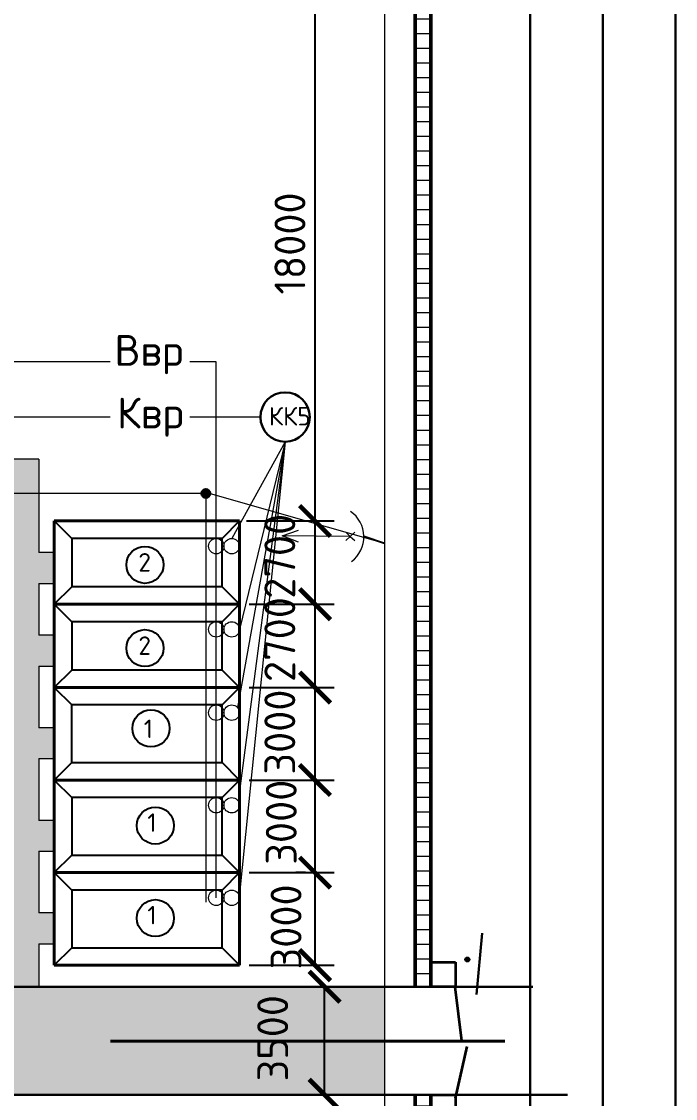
# Model space of a CAD drawing. Header units: millimetres. Extents: x -782 to 10910, y 3841 to 9763.
# Drawn here: x -339.9 to -297.5, y 4456.6 to 4526.4 of the extents above; entities that cross this region are included whole.
import ezdxf

# ---------------------------------------------------------------- set-up
doc = ezdxf.new("R2010")
doc.units = ezdxf.units.MM
for name, color, linetype, lineweight in [('!ОНенес!', 6, 'Continuous', 40), ('желтый', 2, 'Continuous', 30), ('красный', 1, 'Continuous', 30), ('Оbводка', 1, 'Continuous', 90)]:
    doc.layers.add(name, color=color, linetype=linetype, lineweight=lineweight)
doc.layers.add('1', color=7, linetype='Continuous')
doc.styles.add('2.5', font='isocpeur.ttf', dxfattribs={"height": 2})
doc.styles.add('Isocpeur', font='isocpeur.ttf')
doc.dimstyles.new('М500 стройгенп', dxfattribs={"dimtxt": 2, "dimasz": 2, "dimexe": 1.25, "dimexo": 0.625, "dimtad": 1, "dimlfac": 500, "dimtxsty": '2.5', "dimblk": 'ARCHTICK', "dimcen": 2.5, "dimadec": 0, "dimazin": 0, "dimtfac": 1, "dimtmove": 0, "dimatfit": 3, "dimfxl": 1, "dimarcsym": 0})

# ---------------------------------------------------------------- blocks, each defined once
blk = doc.blocks.new('_ArchTick')
at = {"color": 0, "linetype": 'ByBlock', "const_width": 0.15}
blk.add_lwpolyline([(-0.5, -0.5), (0.5, 0.5)], dxfattribs=at)
blk = doc.blocks.new('*D93')
at = {"color": 0, "lineweight": -2, "transparency": 16777216}
for p, q in [((-320.857, 4463.807), (-321.482, 4463.807)), ((-320.232, 4456.807), (-320.232, 4463.807)), ((-320.857, 4456.807), (-321.482, 4456.807))]:
    blk.add_line(p, q, dxfattribs=at)
at = {"layer": 'Defpoints', "color": 0, "lineweight": 25, "transparency": 16777216}
for p in [(-320.232, 4463.807), (-320.232, 4463.807), (-320.232, 4456.807)]:
    blk.add_point(p, dxfattribs=at)
at = {"color": 0, "lineweight": -2, "transparency": 16777216, "xscale": 2, "yscale": 2, "zscale": 2}
for p, rotation in [((-320.232, 4463.807), 90), ((-320.232, 4456.807), 270)]:
    blk.add_blockref('_ArchTick', p, dxfattribs=dict(at, rotation=rotation))
at = {"color": 0, "lineweight": 20, "transparency": 16777216, "insert": (-323.591, 4460.467), "char_height": 2, "attachment_point": 5, "rotation": 90, "style": '2.5'}
blk.add_mtext('3500', dxfattribs=at)
blk = doc.blocks.new('*D94')
at = {"color": 0, "lineweight": -2, "transparency": 16777216}
for p, q in [((-325.12, 4471.206), (-319.6, 4471.206)), ((-320.85, 4465.206), (-320.85, 4471.206)), ((-325.12, 4465.206), (-319.6, 4465.206))]:
    blk.add_line(p, q, dxfattribs=at)
at = {"layer": 'Defpoints', "color": 0, "lineweight": 20, "transparency": 16777216}
for p in [(-325.745, 4471.206), (-320.85, 4471.206), (-325.745, 4465.206)]:
    blk.add_point(p, dxfattribs=at)
at = {"color": 0, "lineweight": -2, "transparency": 16777216, "xscale": 2, "yscale": 2, "zscale": 2}
for p, rotation in [((-320.85, 4471.206), 90), ((-320.85, 4465.206), 270)]:
    blk.add_blockref('_ArchTick', p, dxfattribs=dict(at, rotation=rotation))
at = {"color": 0, "lineweight": 20, "transparency": 16777216, "insert": (-322.725, 4467.685), "char_height": 2, "attachment_point": 5, "rotation": 90, "style": '2.5'}
blk.add_mtext('3000', dxfattribs=at)
blk = doc.blocks.new('*D95')
at = {"color": 0, "lineweight": -2, "transparency": 16777216}
for p, q in [((-325.12, 4477.206), (-319.6, 4477.206)), ((-320.85, 4471.206), (-320.85, 4477.206)), ((-321.475, 4471.206), (-322.1, 4471.206))]:
    blk.add_line(p, q, dxfattribs=at)
at = {"layer": 'Defpoints', "color": 0, "lineweight": 20, "transparency": 16777216}
for p in [(-325.745, 4477.206), (-320.85, 4477.206), (-320.85, 4471.206)]:
    blk.add_point(p, dxfattribs=at)
at = {"color": 0, "lineweight": -2, "transparency": 16777216, "xscale": 2, "yscale": 2, "zscale": 2}
for p, rotation in [((-320.85, 4477.206), 90), ((-320.85, 4471.206), 270)]:
    blk.add_blockref('_ArchTick', p, dxfattribs=dict(at, rotation=rotation))
at = {"color": 0, "lineweight": 20, "transparency": 16777216, "insert": (-323.038, 4474.473), "char_height": 2, "attachment_point": 5, "rotation": 90, "style": '2.5'}
blk.add_mtext('3000', dxfattribs=at)
blk = doc.blocks.new('*D96')
at = {"color": 0, "lineweight": -2, "transparency": 16777216}
for p, q in [((-325.12, 4483.206), (-319.6, 4483.206)), ((-320.85, 4477.206), (-320.85, 4483.206)), ((-325.12, 4477.206), (-319.6, 4477.206))]:
    blk.add_line(p, q, dxfattribs=at)
at = {"layer": 'Defpoints', "color": 0, "lineweight": 20, "transparency": 16777216}
for p in [(-325.745, 4483.206), (-320.85, 4483.206), (-325.745, 4477.206)]:
    blk.add_point(p, dxfattribs=at)
at = {"color": 0, "lineweight": -2, "transparency": 16777216, "xscale": 2, "yscale": 2, "zscale": 2}
for p, rotation in [((-320.85, 4483.206), 90), ((-320.85, 4477.206), 270)]:
    blk.add_blockref('_ArchTick', p, dxfattribs=dict(at, rotation=rotation))
at = {"color": 0, "lineweight": 20, "transparency": 16777216, "insert": (-323.13, 4480.316), "char_height": 2, "attachment_point": 5, "rotation": 90, "style": '2.5'}
blk.add_mtext('3000', dxfattribs=at)
blk = doc.blocks.new('*D56')
at = {"color": 0, "lineweight": -2, "transparency": 16777216}
for p, q in [((-325.12, 4488.606), (-319.6, 4488.606)), ((-320.85, 4483.206), (-320.85, 4488.606)), ((-325.12, 4483.206), (-319.6, 4483.206))]:
    blk.add_line(p, q, dxfattribs=at)
at = {"layer": 'Defpoints', "color": 0, "lineweight": 20, "transparency": 16777216}
for p in [(-325.745, 4488.606), (-320.85, 4488.606), (-325.745, 4483.206)]:
    blk.add_point(p, dxfattribs=at)
at = {"color": 0, "lineweight": -2, "transparency": 16777216, "xscale": 2, "yscale": 2, "zscale": 2}
for p, rotation in [((-320.85, 4488.606), 90), ((-320.85, 4483.206), 270)]:
    blk.add_blockref('_ArchTick', p, dxfattribs=dict(at, rotation=rotation))
at = {"color": 0, "lineweight": 20, "transparency": 16777216, "insert": (-323.13, 4486.316), "char_height": 2, "attachment_point": 5, "rotation": 90, "style": '2.5'}
blk.add_mtext('2700', dxfattribs=at)
blk = doc.blocks.new('*D57')
at = {"color": 0, "lineweight": -2, "transparency": 16777216}
for p, q in [((-325.281, 4494.006), (-319.6, 4494.006)), ((-320.85, 4488.606), (-320.85, 4494.006)), ((-325.12, 4488.606), (-319.6, 4488.606))]:
    blk.add_line(p, q, dxfattribs=at)
at = {"layer": 'Defpoints', "color": 0, "lineweight": 20, "transparency": 16777216}
for p in [(-325.906, 4494.006), (-320.85, 4494.006), (-325.745, 4488.606)]:
    blk.add_point(p, dxfattribs=at)
at = {"color": 0, "lineweight": -2, "transparency": 16777216, "xscale": 2, "yscale": 2, "zscale": 2}
for p, rotation in [((-320.85, 4494.006), 90), ((-320.85, 4488.606), 270)]:
    blk.add_blockref('_ArchTick', p, dxfattribs=dict(at, rotation=rotation))
at = {"color": 0, "lineweight": 20, "transparency": 16777216, "insert": (-323.13, 4491.716), "char_height": 2, "attachment_point": 5, "rotation": 90, "style": '2.5'}
blk.add_mtext('2700', dxfattribs=at)
blk = doc.blocks.new('*D97')
at = {"color": 0, "lineweight": -2, "transparency": 16777216}
for p, q in [((-323.728, 4529.988), (-319.6, 4529.988)), ((-320.85, 4494.006), (-320.85, 4529.988)), ((-325.12, 4494.006), (-319.6, 4494.006))]:
    blk.add_line(p, q, dxfattribs=at)
at = {"layer": 'Defpoints', "color": 0, "lineweight": 20, "transparency": 16777216}
for p in [(-324.353, 4529.988), (-320.85, 4529.988), (-325.745, 4494.006)]:
    blk.add_point(p, dxfattribs=at)
at = {"color": 0, "lineweight": -2, "transparency": 16777216, "xscale": 2, "yscale": 2, "zscale": 2}
for p, rotation in [((-320.85, 4529.988), 90), ((-320.85, 4494.006), 270)]:
    blk.add_blockref('_ArchTick', p, dxfattribs=dict(at, rotation=rotation))
at = {"color": 0, "lineweight": 20, "transparency": 16777216, "insert": (-322.475, 4511.997), "char_height": 2, "attachment_point": 5, "rotation": 90, "style": '2.5'}
blk.add_mtext('18000', dxfattribs=at)

msp = doc.modelspace()

# ---------------------------------------------------------------- hatches: boundary and pattern name
at = {"layer": '!ОНенес!', "lineweight": 40}
h = msp.add_hatch(color=7, dxfattribs=at)
h.paths.add_polyline_path([(-328.37684, 4458.838716), (-328.37684, 4460.278597), (-334.106311, 4460.278597)])
h.paths.add_polyline_path([(-328.37684, 4460.278597), (-328.37684, 4461.718478), (-334.106311, 4460.278597)])
at = {"lineweight": 20}
h = msp.add_hatch(dxfattribs=at)
h.set_pattern_fill('AR-CONC', color=256, scale=0.02)
h.set_pattern_definition([(50, (-2824.641, 1373.7972), (3.6436934, -0.3187817), [0.381, -4.191]), (355, (-2824.641, 1373.7972), (-0.7048684, 3.821137), [0.3048, -3.3528117]), (100.45144, (-2824.3374, 1373.7706), (2.938825, 3.502355), [0.3238002, -3.561805]), (46.1842, (-2824.641, 1374.813), (5.421581, -0.8408466), [0.5715, -6.2865]), (96.63556, (-2824.189, 1374.743), (4.748083, 4.9485225), [0.4857005, -5.342712]), (351.18415, (-2824.641, 1374.813), (4.748083, 4.9485225), [0.457199, -5.029195]), (21, (-2824.133, 1374.5592), (3.0322878, -2.045304), [0.381, -4.191]), (326, (-2824.133, 1374.5592), (1.2360406, 3.6837593), [0.3048, -3.3528]), (71.451445, (-2823.8803, 1374.3888), (4.2683284, 1.6384554), [0.3238002, -3.5617988]), (37.5, (-2824.641, 1373.7972), (0.06177207, 1.69110078), [0, -3.31216, 0, -3.4036, 0, -3.3655]), (7.5, (-2824.641, 1373.7972), (1.33639325, 2.0036115), [0, -1.94056, 0, -3.23596, 0, -1.2827]), (327.5, (-2825.7738, 1373.7972), (2.7118119, -0.1145749), [0, -1.27, 0, -3.9624, 0, -5.2578]), (317.5, (-2826.2818, 1373.7972), (2.9625836, 0.5085298), [0, -1.651, 0, -2.63144, 0, -3.7338])])
h.paths.add_polyline_path([(-337.744899, 4468.596323), (-338.744899, 4468.596323), (-338.744899, 4472.596313), (-337.744899, 4472.596313), (-337.744899, 4474.596313), (-338.744899, 4474.596313), (-338.744899, 4478.596303), (-337.744899, 4478.596303), (-337.744899, 4480.596303), (-338.744899, 4480.596303), (-338.744899, 4484.596293), (-337.744899, 4484.596293), (-337.744899, 4486.596293), (-338.744899, 4486.596293), (-338.744899, 4489.956282), (-337.744899, 4489.956282), (-337.744899, 4491.956282), (-338.744899, 4491.956282), (-338.744899, 4495.793482), (-340.744899, 4495.793482), (-340.744899, 4468.596323), (-359.455167, 4468.596323), (-359.455167, 4475.206589), (-340.744899, 4475.206589), (-340.744899, 4477.206589), (-343.255194, 4477.206589), (-343.255194, 4478.206473), (-345.255194, 4478.20653), (-345.255194, 4477.206589), (-348.655185, 4477.206589), (-348.655185, 4478.206589), (-350.655185, 4478.206589), (-350.655185, 4477.206589), (-354.055176, 4477.206589), (-354.055176, 4478.206589), (-356.055176, 4478.206589), (-356.055176, 4477.206589), (-359.455167, 4477.206589), (-359.455167, 4478.206589), (-361.455167, 4478.206589), (-361.455167, 4477.206589), (-361.455167, 4475.206589), (-361.455167, 4463.807408), (-359.455167, 4463.807408), (-359.455167, 4466.596323), (-340.744899, 4466.596323), (-340.744899, 4463.807408), (-338.744899, 4463.807408), (-338.744899, 4466.596323), (-337.744899, 4466.596323)])
h.paths.add_polyline_path([(-338.744899, 4498.006404), (-341.49096, 4498.006404), (-341.49096, 4500.743701), (-343.49096, 4500.743701), (-343.49096, 4496.006404), (-340.744899, 4496.006404), (-340.744899, 4495.793482), (-338.744899, 4495.793482)])
h.paths.add_polyline_path([(-341.49096, 4504.334467), (-343.49096, 4504.334467), (-343.49096, 4500.743701), (-341.49096, 4500.743701)])
h.paths.add_polyline_path([(-341.49096, 4553.676008), (-338.353466, 4553.676008), (-338.353466, 4555.676008), (-341.49096, 4555.676008), (-341.49096, 4567.030776), (-343.49096, 4565.437244), (-343.49096, 4546.891012), (-344.49096, 4546.891012), (-344.49096, 4544.891012), (-343.49096, 4544.891012), (-343.49096, 4541.11671), (-344.49096, 4541.11671), (-344.49096, 4539.633113), (-344.49096, 4539.11671), (-343.49096, 4539.11671), (-343.49096, 4535.361404), (-344.49096, 4535.361404), (-344.49096, 4534.033122), (-344.49096, 4533.361404), (-343.49096, 4533.361404), (-343.49096, 4504.334467), (-341.49096, 4504.334467)])
h.paths.add_polyline_path([(-341.49096, 4601.517203), (-343.49096, 4601.517203), (-343.49096, 4599.526434), (-341.49096, 4599.526434)])
h.paths.add_polyline_path([(-341.49096, 4603.507973), (-343.49096, 4603.507973), (-343.49096, 4601.517203), (-341.49096, 4601.517203)])
h.paths.add_polyline_path([(-341.49096, 4631.097874), (-343.49096, 4630.686293), (-343.49096, 4603.507973), (-341.49096, 4603.507973)])
h.paths.add_polyline_path([(-490.955052, 4471.532161), (-487.955057, 4471.532161), (-487.955057, 4474.412156), (-490.955052, 4474.412156)], flags=9)
h.paths.add_polyline_path([(-493.997563, 4661.748558), (-490.757568, 4661.748558), (-490.757568, 4664.628553), (-493.997563, 4664.628553)], flags=9)
h.paths.add_polyline_path([(-620.19341, 4666.092173), (-616.953415, 4666.092173), (-616.953415, 4668.972168), (-620.19341, 4668.972168)], flags=9)
h.paths.add_polyline_path([(-620.253409, 4471.532161), (-616.893415, 4471.532161), (-616.893415, 4474.412156), (-620.253409, 4474.412156)], flags=9)
h.paths.add_polyline_path([(-380.073851, 4471.532161), (-376.833856, 4471.532161), (-376.833856, 4474.412156), (-380.073851, 4474.412156)], flags=9)
h.paths.add_polyline_path([(-360.53817, 4666.092173), (-357.538175, 4666.092173), (-357.538175, 4668.972168), (-360.53817, 4668.972168)], flags=9)
h.paths.add_polyline_path([(-333.732101, 4498.708907), (-329.532101, 4498.708907), (-329.532101, 4503.508907), (-333.732101, 4503.508907)], flags=9)
h.paths.add_polyline_path([(-333.802376, 4502.764583), (-329.602376, 4502.764583), (-329.602376, 4507.564583), (-333.802376, 4507.564583)], flags=9)
h.paths.add_polyline_path([(-643.349288, 4561.645607), (-638.329288, 4561.645607), (-638.329288, 4567.25894), (-643.349288, 4567.25894)], flags=9)
h.paths.add_polyline_path([(-486.200517, 4700.863403), (-481.180517, 4700.863403), (-481.180517, 4706.476736), (-486.200517, 4706.476736)], flags=9)
h.paths.add_polyline_path([(-335.274504, 4596.387526), (-332.074504, 4596.387526), (-332.074504, 4601.187526), (-335.274504, 4601.187526)], flags=9)
h.paths.add_polyline_path([(-334.963664, 4599.344781), (-332.363664, 4599.344781), (-332.363664, 4604.144781), (-334.963664, 4604.144781)], flags=9)
h.paths.add_polyline_path([(-335.110374, 4602.258114), (-332.510374, 4602.258114), (-332.510374, 4607.058114), (-335.110374, 4607.058114)], flags=9)
h.paths.add_polyline_path([(-355.652888, 4539.547874), (-352.292894, 4539.547874), (-352.292894, 4542.427869), (-355.652888, 4542.427869)], flags=9)
h.paths.add_polyline_path([(-355.652888, 4499.416649), (-352.172894, 4499.416649), (-352.172894, 4502.296644), (-355.652888, 4502.296644)], flags=9)
h.paths.add_polyline_path([(-324.262243, 4499.416649), (-320.902249, 4499.416649), (-320.902249, 4502.296644), (-324.262243, 4502.296644)], flags=9)
h.paths.add_polyline_path([(-365.910975, 4686.257033), (-363.870979, 4686.257033), (-363.870979, 4689.137029), (-365.910975, 4689.137029)], flags=9)
h.paths.add_polyline_path([(-332.162343, 4580.084993), (-330.122347, 4580.084993), (-330.122347, 4582.964989), (-332.162343, 4582.964989)], flags=9)
h.paths.add_polyline_path([(-332.593684, 4542.584176), (-330.553688, 4542.584176), (-330.553688, 4545.464171), (-332.593684, 4545.464171)], flags=9)
h.paths.add_polyline_path([(-351.172047, 4482.983545), (-349.61205, 4482.983545), (-349.61205, 4485.86354), (-351.172047, 4485.86354)], flags=25)
h.paths.add_polyline_path([(-361.591125, 4483.287258), (-360.151128, 4483.287258), (-360.151128, 4486.167253), (-361.591125, 4486.167253)], flags=9)
h.paths.add_polyline_path([(-356.572038, 4482.983545), (-355.012041, 4482.983545), (-355.012041, 4485.86354), (-356.572038, 4485.86354)], flags=25)
h.paths.add_polyline_path([(-339.271315, 4655.758474), (-337.471318, 4655.758474), (-337.471318, 4658.638469), (-339.271315, 4658.638469)], flags=9)
h.paths.add_polyline_path([(-332.608081, 4489.943755), (-331.168084, 4489.943755), (-331.168084, 4492.823751), (-332.608081, 4492.823751)], flags=9)
h.paths.add_polyline_path([(-344.581313, 4683.141552), (-342.421316, 4683.141552), (-342.421316, 4686.021547), (-344.581313, 4686.021547)], flags=9)
h.paths.add_polyline_path([(-350.703241, 4567.302177), (-348.663245, 4567.302177), (-348.663245, 4570.182173), (-350.703241, 4570.182173)], flags=9)
h.paths.add_polyline_path([(-354.839681, 4687.502941), (-352.799684, 4687.502941), (-352.799684, 4690.382936), (-354.839681, 4690.382936)], flags=9)
h.paths.add_polyline_path([(-347.957987, 4533.876224), (-346.517989, 4533.876224), (-346.517989, 4536.756219), (-347.957987, 4536.756219)], flags=9)
h.paths.add_polyline_path([(-332.015966, 4467.071119), (-330.815968, 4467.071119), (-330.815968, 4469.951114), (-332.015966, 4469.951114)], flags=9)
h.paths.add_polyline_path([(-338.286479, 4641.96886), (-336.846482, 4641.96886), (-336.846482, 4644.848855), (-338.286479, 4644.848855)], flags=9)
h.paths.add_polyline_path([(-352.901499, 4656.072448), (-350.861502, 4656.072448), (-350.861502, 4658.952444), (-352.901499, 4658.952444)], flags=9)
h.paths.add_polyline_path([(-352.740161, 4639.788183), (-350.700164, 4639.788183), (-350.700164, 4642.668178), (-352.740161, 4642.668178)], flags=9)
h.paths.add_polyline_path([(-352.662799, 4650.840838), (-351.222802, 4650.840838), (-351.222802, 4653.720833), (-352.662799, 4653.720833)], flags=9)
h.paths.add_polyline_path([(-340.866138, 4448.225574), (-339.42614, 4448.225574), (-339.42614, 4451.105569), (-340.866138, 4451.105569)], flags=9)
h.paths.add_polyline_path([(-332.246898, 4479.155218), (-331.0469, 4479.155218), (-331.0469, 4482.035213), (-332.246898, 4482.035213)], flags=9)
h.paths.add_polyline_path([(-332.015966, 4473.071109), (-330.815968, 4473.071109), (-330.815968, 4475.951104), (-332.015966, 4475.951104)], flags=9)
h.paths.add_polyline_path([(-332.608081, 4484.543764), (-331.168084, 4484.543764), (-331.168084, 4487.42376), (-332.608081, 4487.42376)], flags=9)
h.paths.add_polyline_path([(-345.82457, 4483.643858), (-343.784573, 4483.643858), (-343.784573, 4486.523853), (-345.82457, 4486.523853)], flags=25)
h.paths.add_polyline_path([(-347.957987, 4545.076205), (-346.517989, 4545.076205), (-346.517989, 4547.9562), (-347.957987, 4547.9562)], flags=9)
h.paths.add_polyline_path([(-347.957987, 4539.476214), (-346.517989, 4539.476214), (-346.517989, 4542.35621), (-347.957987, 4542.35621)], flags=9)
h.paths.add_polyline_path([(-343.49096, 4599.526434), (-343.49096, 4565.437244), (-341.49096, 4567.030776), (-341.49096, 4599.526434)])
h = msp.add_hatch(dxfattribs=at)
h.set_pattern_fill('ANSI31', color=256, scale=0.3, angle=135)
h.set_pattern_definition([(180, (-2824.641, 1373.7972), (-2e-16, -0.9525), [])])
h.paths.add_polyline_path([(-313.353466, 4706.53625), (-314.353466, 4705.53625), (-314.353466, 4680.807408), (-313.353466, 4680.807408)])
h.paths.add_polyline_path([(-313.353466, 4500.743701), (-314.353466, 4500.743701), (-314.353466, 4463.807408), (-313.353466, 4463.807408)])
h.paths.add_polyline_path([(-313.353466, 4456.807408), (-314.353466, 4456.807408), (-314.353466, 4433.593297), (-313.353466, 4432.593297)])
h.paths.add_polyline_path([(-313.353466, 4504.334467), (-314.353466, 4504.334467), (-314.353466, 4500.743701), (-313.353466, 4500.743701)])
h.paths.add_polyline_path([(-313.353466, 4599.526434), (-314.353466, 4599.526434), (-314.353466, 4504.334467), (-313.353466, 4504.334467)])
h.paths.add_polyline_path([(-313.353466, 4601.517203), (-314.353466, 4601.517203), (-314.353466, 4599.526434), (-313.353466, 4599.526434)])
h.paths.add_polyline_path([(-313.353466, 4603.507973), (-314.353466, 4603.507973), (-314.353466, 4601.517203), (-313.353466, 4601.517203)])
h.paths.add_polyline_path([(-313.353466, 4673.807408), (-314.353466, 4673.807408), (-314.353466, 4665.760209), (-313.353466, 4665.760209)])
h.paths.add_polyline_path([(-314.353466, 4664.131015), (-313.353466, 4664.131015), (-313.353466, 4665.760209), (-314.353466, 4665.760209)])
h.paths.add_polyline_path([(-313.353466, 4662.131015), (-314.353466, 4662.131015), (-314.353466, 4603.507973), (-313.353466, 4603.507973)])
h = msp.add_hatch(dxfattribs=at)
h.set_pattern_fill('AR-CONC', color=256, scale=0.025)
h.paths.add_polyline_path([(-316.353466, 4463.807408), (-368.191661, 4463.807408), (-369.148621, 4456.807408), (-316.353466, 4456.807408)])
edge = h.paths.add_edge_path()
edge.add_line((-368.191661, 4463.807408), (-387.037143, 4463.807408))
edge.add_arc((-387.037143, 4475.807794), 12.000386, 223.86662461, 270, ccw=False)
edge.add_line((-395.688881, 4467.491743), (-395.838756, 4466.392732))
edge.add_arc((-396.054952, 4464.807408), 1.599997, 0, 82.23429528, ccw=False)
edge.add_arc((-396.054952, 4464.807408), 1.599997, -180, 0, ccw=False)
edge.add_line((-397.654949, 4464.807408), (-580.237257, 4464.807408))
edge.add_arc((-581.837255, 4464.807408), 1.599997, -180, 0, ccw=False)
edge.add_arc((-581.837255, 4464.807408), 1.599997, 97.78457087, 180, ccw=False)
edge.add_line((-582.053972, 4466.392661), (-582.204114, 4467.490923))
edge.add_arc((-590.855063, 4475.807794), 12.000386, 270, 316.12794469, ccw=False)
edge.add_line((-590.855063, 4463.807408), (-609.700546, 4463.807408))
edge.add_line((-609.700546, 4463.807408), (-608.743586, 4456.807408))
edge.add_line((-608.743586, 4456.807408), (-369.148621, 4456.807408))
edge.add_line((-369.148621, 4456.807408), (-368.191661, 4463.807408))
edge = h.paths.add_edge_path()
edge.add_arc((-387.037143, 4475.807794), 12.000386, 204.62550124, 223.86662461, ccw=False)
edge.add_line((-397.946103, 4470.807408), (-490.693853, 4470.807408))
edge.add_arc((-491.827745, 4471.200197), 1.199998, 199.10645728, 340.89354272, ccw=False)
edge.add_line((-492.961638, 4470.807408), (-579.946103, 4470.807408))
edge.add_arc((-590.855063, 4475.807794), 12.000386, 316.12794469, 335.37449876, ccw=False)
edge.add_line((-582.204114, 4467.490923), (-582.053972, 4466.392661))
edge.add_arc((-581.837255, 4464.807408), 1.599997, 0, 97.78457087, ccw=False)
edge.add_line((-580.237257, 4464.807408), (-397.654949, 4464.807408))
edge.add_arc((-396.054952, 4464.807408), 1.599997, 82.23429528, 180, ccw=False)
edge.add_line((-395.838756, 4466.392732), (-395.688881, 4467.491743))
edge = h.paths.add_edge_path()
edge.add_line((-369.173453, 4680.807408), (-608.743586, 4680.807408))
edge.add_line((-608.743586, 4680.807408), (-609.700546, 4673.807408))
edge.add_line((-609.700546, 4673.807408), (-590.855063, 4673.807408))
edge.add_arc((-590.855063, 4661.807022), 12.000386, 43.87205531, 90, ccw=False)
edge.add_line((-582.204114, 4670.123893), (-582.053972, 4671.222156))
edge.add_arc((-581.837255, 4672.807408), 1.599997, 180, 262.21542913, ccw=False)
edge.add_arc((-581.837255, 4672.807408), 1.599997, 0, 180, ccw=False)
edge.add_line((-580.237257, 4672.807408), (-397.654949, 4672.807408))
edge.add_arc((-396.054952, 4672.807408), 1.599997, 0, 180, ccw=False)
edge.add_arc((-396.054952, 4672.807408), 1.599997, -83.51900907, 0, ccw=False)
edge.add_line((-395.874355, 4671.217636), (-395.556386, 4668.870434))
edge.add_arc((-336.114625, 4576.116626), 110.1662, 117.53133097, 122.65399107, ccw=False)
edge.add_line((-387.037143, 4673.807408), (-368.225183, 4673.807408))
edge.add_line((-368.225183, 4673.807408), (-369.173453, 4680.807408))
edge = h.paths.add_edge_path()
edge.add_line((-608.743586, 4680.807408), (-617.994481, 4680.807408))
edge.add_line((-617.994481, 4680.807408), (-617.990367, 4673.414839))
edge.add_arc((-614.946103, 4661.807408), 12, 90, 104.69589657, ccw=False)
edge.add_line((-614.946103, 4673.807408), (-609.700546, 4673.807408))
edge.add_line((-609.700546, 4673.807408), (-608.743586, 4680.807408))
edge = h.paths.add_edge_path()
edge.add_line((-395.556386, 4668.870434), (-395.874355, 4671.217636))
edge.add_arc((-396.054952, 4672.807408), 1.599997, 180, 276.48099093, ccw=False)
edge.add_line((-397.654949, 4672.807408), (-580.237257, 4672.807408))
edge.add_arc((-581.837255, 4672.807408), 1.599997, -97.78457087, 0, ccw=False)
edge.add_line((-582.053972, 4671.222156), (-582.204114, 4670.123893))
edge.add_arc((-590.855063, 4661.807022), 12.000386, 24.62550124, 43.87205531, ccw=False)
edge.add_line((-579.946103, 4666.807408), (-495.336234, 4666.807408))
edge.add_arc((-494.750257, 4665.760209), 1.199998, 60.7700888, 119.2299112, ccw=False)
edge.add_line((-494.164279, 4666.807408), (-397.946103, 4666.807408))
edge.add_arc((-395.805836, 4666.743802), 2.141212, 83.30987815, 178.29773268, ccw=False)
h.paths.add_polyline_path([(-493.997563, 4666.092173), (-490.757568, 4666.092173), (-490.757568, 4666.807408), (-493.997563, 4666.807408)])
h.paths.add_polyline_path([(-368.225183, 4673.807408), (-316.353466, 4673.807408), (-316.353466, 4680.807408), (-369.173453, 4680.807408)])
edge = h.paths.add_edge_path()
edge.add_arc((-609.946103, 4656.807408), 24, 109.59180627, 180)
edge.add_line((-633.946103, 4656.807408), (-633.946103, 4480.807408))
edge.add_arc((-609.946103, 4480.807408), 24, 180, 270)
edge.add_line((-609.946103, 4456.807408), (-608.743586, 4456.807408))
edge.add_line((-608.743586, 4456.807408), (-609.700546, 4463.807408))
edge.add_line((-609.700546, 4463.807408), (-614.946103, 4463.807408))
edge.add_arc((-637.916666, 4452.836845), 25.455844, 25.52877937, 64.47122063)
edge.add_line((-626.946103, 4475.807408), (-626.946103, 4661.807408))
edge.add_arc((-614.946103, 4661.807408), 12, 104.69589657, 180, ccw=False)
edge.add_line((-617.990367, 4673.414839), (-617.993708, 4679.417938))
at = {"lineweight": 25}
h = msp.add_hatch(color=1, dxfattribs=at)
h.paths.add_polyline_path([(-327.918088, 4496.072513, 0.414213562), (-328.197119, 4495.793482, 0.414213562), (-327.918088, 4495.514452)])
h.paths.add_polyline_path([(-327.918088, 4496.072513), (-327.918088, 4495.514452, 0.414213562), (-327.639058, 4495.793482, 0.414213562)])
at = {"lineweight": 20}
msp.add_hatch(color=7, dxfattribs=at).paths.add_polyline_path([(-310.963659, 4465.73388, 1), (-310.993607, 4465.415285, 1)])

# ---------------------------------------------------------------- linework, layer by layer
at = {"layer": '!ОНенес!', "color": 7, "lineweight": 40}
msp.add_line((-308.555941, 4460.278597), (-334.106311, 4460.278597), dxfattribs=at)
at = {"lineweight": 50}
for p, q in [((-313.353466, 4662.131015), (-313.353466, 4463.807408)), ((-313.353466, 4456.807408), (-313.353466, 4432.593297))]:
    msp.add_line(p, q, dxfattribs=at)
at = {"color": 240, "lineweight": 20, "true_color": 0xed1f24}
for p, q in [((-316.353466, 4641.353236), (-316.353466, 4435.593293)), ((-328.197119, 4495.793482), (-343.947374, 4495.793482)), ((-327.918088, 4495.793482), (-327.918088, 4469.292681)), ((-327.639058, 4495.793482), (-316.353466, 4492.576912))]:
    msp.add_line(p, q, dxfattribs=at)
at = {"color": 5, "lineweight": 30}
for p, q in [((-306.902193, 4505.934464), (-306.902193, 4555.015301)), ((-306.902193, 4431.761439), (-306.902193, 4505.934464))]:
    msp.add_line(p, q, dxfattribs=at)
at = {"color": 3, "lineweight": 30}
for p, q in [((-302.199071, 4555.015301), (-302.199071, 4502.343698)), ((-302.199071, 4502.343698), (-302.199071, 4431.761439))]:
    msp.add_line(p, q, dxfattribs=at)
at = {"color": 1, "lineweight": 30}
msp.add_line((-297.495949, 4555.015301), (-297.495949, 4431.761439), dxfattribs=at)
at = {"color": 5, "lineweight": 20}
for p, q in [((-334.116776, 4504.334467), (-345.456976, 4504.334467)), ((-327.249064, 4504.334467), (-328.959223, 4504.334467)), ((-327.249064, 4469.575048), (-327.249064, 4504.334467))]:
    msp.add_line(p, q, dxfattribs=at)
at = {"color": 3, "lineweight": 20}
for p, q in [((-334.116776, 4500.743701), (-357.792319, 4500.743701)), ((-324.387268, 4500.743701), (-328.959223, 4500.743701)), ((-322.78727, 4499.143703), (-326.249064, 4492.87501)), ((-322.78727, 4499.143703), (-325.871688, 4481.903033)), ((-322.78727, 4499.143703), (-325.824775, 4475.839574)), ((-322.78727, 4499.143703), (-325.782791, 4469.394521)), ((-322.78727, 4499.143703), (-325.749064, 4486.975019))]:
    msp.add_line(p, q, dxfattribs=at)
at = {"lineweight": 20}
for p, q in [((-338.744899, 4498.006404), (-341.49096, 4498.006404)), ((-338.744899, 4498.006404), (-338.744899, 4491.956282)), ((-338.744899, 4491.996284), (-338.744899, 4491.956282)), ((-337.744899, 4491.956282), (-338.744899, 4491.956282)), ((-338.744899, 4489.956282), (-338.744899, 4486.596293)), ((-338.744899, 4489.956282), (-337.744899, 4489.956282)), ((-337.744899, 4486.596293), (-338.744899, 4486.596293)), ((-338.744899, 4484.596293), (-337.744899, 4484.596293)), ((-338.744899, 4484.596293), (-338.744899, 4480.596303)), ((-337.744899, 4480.596303), (-338.744899, 4480.596303)), ((-338.744899, 4478.596303), (-337.744899, 4478.596303)), ((-338.744899, 4478.596303), (-338.744899, 4474.596313)), ((-337.744899, 4474.596313), (-338.744899, 4474.596313)), ((-338.744899, 4472.596313), (-337.744899, 4472.596313)), ((-338.744899, 4472.596313), (-338.744899, 4468.596323)), ((-337.744899, 4468.596323), (-338.744899, 4468.596323)), ((-338.744899, 4466.596323), (-337.744899, 4466.596323)), ((-338.744899, 4466.596323), (-338.744899, 4463.807408))]:
    msp.add_line(p, q, dxfattribs=at)
at = {"lineweight": 40}
for p, q in [((-337.744899, 4494.006404), (-337.744899, 4488.606413)), ((-325.744919, 4494.006404), (-337.744899, 4494.006404)), ((-325.744919, 4488.606413), (-325.744919, 4494.006404)), ((-337.744899, 4488.606413), (-337.744899, 4483.206422)), ((-325.744919, 4488.606413), (-337.744899, 4488.606413)), ((-325.744919, 4488.606413), (-337.744899, 4488.606413)), ((-325.744919, 4483.206422), (-325.744919, 4488.606413)), ((-325.744919, 4483.206422), (-337.744899, 4483.206422)), ((-337.744899, 4483.206422), (-337.744899, 4477.206432)), ((-325.744919, 4477.206432), (-325.744919, 4483.206422)), ((-325.744919, 4477.206432), (-337.744899, 4477.206432)), ((-337.744899, 4477.206432), (-337.744899, 4471.206442)), ((-337.744899, 4477.206432), (-325.744919, 4477.206432)), ((-325.744919, 4471.206442), (-325.744919, 4477.206432)), ((-337.744899, 4471.206442), (-325.744919, 4471.206442)), ((-325.744919, 4471.206442), (-337.744899, 4471.206442)), ((-337.744899, 4471.206442), (-337.744899, 4465.206452)), ((-337.744899, 4471.206442), (-325.744919, 4471.206442)), ((-325.744919, 4465.206452), (-325.744919, 4471.206442)), ((-337.744899, 4465.206452), (-325.744919, 4465.206452))]:
    msp.add_line(p, q, dxfattribs=at)
at = {"lineweight": 25}
for p, q in [((-337.744899, 4494.006404), (-336.61353, 4492.875035)), ((-325.744919, 4494.006404), (-326.876288, 4492.875035)), ((-336.61353, 4492.875035), (-336.61353, 4489.737782)), ((-326.876288, 4492.875035), (-336.61353, 4492.875035)), ((-326.876288, 4489.737782), (-326.876288, 4492.875035)), ((-325.744919, 4491.947644), (-325.744919, 4489.947647)), ((-337.744899, 4488.606413), (-336.61353, 4489.737782)), ((-326.876288, 4489.737782), (-336.61353, 4489.737782)), ((-325.744919, 4488.606413), (-326.876288, 4489.737782)), ((-337.744899, 4488.606413), (-336.61353, 4487.475044)), ((-325.744919, 4488.606413), (-326.876288, 4487.475044)), ((-336.61353, 4487.475044), (-336.61353, 4484.337791)), ((-326.876288, 4487.475044), (-336.61353, 4487.475044)), ((-326.876288, 4484.337791), (-326.876288, 4487.475044)), ((-325.744919, 4486.547653), (-325.744919, 4484.547656)), ((-337.744899, 4483.206422), (-336.61353, 4484.337791)), ((-326.876288, 4484.337791), (-336.61353, 4484.337791)), ((-325.744919, 4483.206422), (-326.876288, 4484.337791)), ((-337.744899, 4483.206422), (-336.61353, 4482.075053)), ((-325.744919, 4483.206422), (-326.876288, 4482.075053)), ((-326.876288, 4482.075053), (-336.61353, 4482.075053)), ((-336.61353, 4478.337801), (-336.61353, 4482.075053)), ((-326.876288, 4478.337801), (-326.876288, 4482.075053)), ((-325.744919, 4481.147662), (-325.744919, 4479.147665)), ((-337.744899, 4477.206432), (-336.61353, 4478.337801)), ((-336.61353, 4478.337801), (-326.876288, 4478.337801)), ((-325.744919, 4477.206432), (-326.876288, 4478.337801)), ((-337.744899, 4477.206432), (-336.61353, 4476.075063)), ((-325.744919, 4477.206432), (-326.876288, 4476.075063)), ((-336.61353, 4476.075063), (-336.61353, 4472.337811)), ((-326.876288, 4476.075063), (-336.61353, 4476.075063)), ((-326.876288, 4472.337811), (-326.876288, 4476.075063)), ((-325.744919, 4475.147672), (-325.744919, 4473.147675)), ((-337.744899, 4471.206442), (-336.61353, 4472.337811)), ((-336.61353, 4472.337811), (-326.876288, 4472.337811)), ((-325.744919, 4471.206442), (-326.876288, 4472.337811)), ((-337.744899, 4471.206442), (-336.61353, 4470.075073)), ((-325.744919, 4471.206442), (-326.876288, 4470.075073)), ((-336.61353, 4470.075073), (-336.61353, 4466.337821)), ((-326.876288, 4470.075073), (-336.61353, 4470.075073)), ((-326.876288, 4466.337821), (-326.876288, 4470.075073)), ((-325.744919, 4469.147682), (-325.744919, 4467.147685)), ((-337.744899, 4465.206452), (-336.61353, 4466.337821)), ((-336.61353, 4466.337821), (-326.876288, 4466.337821)), ((-325.744919, 4465.206452), (-326.876288, 4466.337821))]:
    msp.add_line(p, q, dxfattribs=at)
at = {"color": 1, "lineweight": 25}
msp.add_line((-317.688171, 4493.019854), (-316.353466, 4492.576912), dxfattribs=at)
at = {"color": 7, "lineweight": 30}
msp.add_line((-310.388636, 4463.303026), (-310.014283, 4467.285463), dxfattribs=at)
at = {"lineweight": 35}
for p, q in [((-313.353466, 4465.407394), (-311.753469, 4465.407394)), ((-311.753469, 4465.407394), (-311.753469, 4463.807397)), ((-311.753469, 4463.807397), (-313.353466, 4463.807397)), ((-311.797238, 4463.807397), (-311.359116, 4460.307402)), ((-311.753469, 4456.593748), (-310.981965, 4459.923212)), ((-313.353466, 4456.807408), (-311.753469, 4456.807408)), ((-311.753469, 4456.807408), (-311.753469, 4455.207411))]:
    msp.add_line(p, q, dxfattribs=at)
at = {"lineweight": 30}
for p, q in [((-306.743248, 4463.807408), (-382.163868, 4463.807408)), ((-609.946103, 4456.807408), (-304.498276, 4456.807408))]:
    msp.add_line(p, q, dxfattribs=at)
at = {"lineweight": 50}
for points in [[(-314.353466, 4456.807408), (-314.353466, 4433.593297), (-643.946103, 4433.593297), (-643.946103, 4705.53625), (-314.353466, 4705.53625), (-314.353466, 4680.807408)], [(-314.353466, 4662.131015), (-314.353466, 4463.807408)]]:
    msp.add_lwpolyline(points, dxfattribs=at)
at = {"color": 1, "lineweight": 30}
msp.add_circle((-327.918088, 4495.793482), 0.27903, dxfattribs=at)
at = {"color": 5, "lineweight": 20}
for centre in [(-327.249064, 4492.37501), (-327.249064, 4486.975019), (-327.249064, 4481.575028), (-327.249064, 4475.575038), (-327.249064, 4469.575048)]:
    msp.add_circle(centre, 0.5, dxfattribs=at)
at = {"color": 3, "lineweight": 20}
for centre in [(-326.249064, 4492.37501), (-326.249064, 4486.975019), (-326.249064, 4481.575028), (-326.249064, 4475.575038), (-326.249064, 4469.575048)]:
    msp.add_circle(centre, 0.5, dxfattribs=at)
at = {"color": 7, "lineweight": 20}
msp.add_circle((-310.978633, 4465.574583), 0.16, dxfattribs=at)
at = {"layer": 'желтый', "color": 3}
msp.add_circle((-322.78727, 4500.743701), 1.599997, dxfattribs=at)
at = {"layer": 'красный', "color": 1, "lineweight": 20}
for p, q in [((-322.975014, 4493.043194), (-321.916058, 4493.409118)), ((-318.565165, 4493.007537), (-318.859012, 4493.275927)), ((-318.565165, 4493.007537), (-318.267017, 4493.27114)), ((-321.922344, 4492.631779), (-322.975014, 4493.043194)), ((-318.565165, 4493.007537), (-322.975014, 4493.043194)), ((-318.565165, 4493.007537), (-318.863314, 4492.743934)), ((-318.565165, 4493.007537), (-318.271318, 4492.739148))]:
    msp.add_line(p, q, dxfattribs=at)
msp.add_arc((-319.706844, 4492.979961), 2.019068, 307.53861683, 54.72563763, dxfattribs=at)
at = {"layer": 'Оbводка', "color": 0, "lineweight": -2}
for centre in [(-331.869933, 4491.160718), (-331.869933, 4485.760727), (-331.477849, 4480.559572), (-331.192796, 4474.254596), (-331.192796, 4468.254606)]:
    msp.add_circle(centre, 1.199998, dxfattribs=at)

# ---------------------------------------------------------------- texts
at = {"lineweight": 40, "char_height": 1.199998, "width": 15.99997333, "attachment_point": 5, "style": 'Isocpeur'}
for s, insert in [('2', (-331.888083, 4491.323753)), ('2', (-331.888083, 4485.923762)), ('1', (-331.646899, 4480.535216)), ('1', (-331.415967, 4474.451106)), ('1', (-331.415967, 4468.451116))]:
    msp.add_mtext(s, dxfattribs=dict(at, insert=insert))
at = {"layer": '1', "char_height": 2, "width": 335.51997649, "attachment_point": 1, "style": 'Isocpeur'}
for s, insert in [('\\A1;Ввр', (-333.847338, 4506.064583)), ('\\A1;Квр', (-333.680557, 4502.008907))]:
    msp.add_mtext(s, dxfattribs=dict(at, insert=insert))
at = {"layer": '1', "color": 3, "insert": (-323.842244, 4501.396646), "char_height": 1.199998, "width": 335.51997649, "attachment_point": 1, "style": 'Isocpeur'}
msp.add_mtext('КК5', dxfattribs=at)

# ---------------------------------------------------------------- dimensions: what is measured, and where the dimension line sits
at = {"lineweight": 20}
dim = msp.add_linear_dim(base=(-320.849889, 4529.98845), p1=(-325.744919, 4494.006404), p2=(-324.353466, 4529.98845), angle=90, text='18000', dimstyle='М500 стройгенп', dxfattribs=at)
dim.commit()
dim.dimension.update_dxf_attribs({"geometry": '*D97', "text_midpoint": (-322.474889, 4511.997427)})
for base, p1, p2, override, picture, middle in [((-320.849889, 4494.006404), (-325.744919, 4488.606413), (-325.905688, 4494.006404), {"dimtmove": 2}, '*D57', (-323.130175, 4491.715843)), ((-320.849889, 4488.606413), (-325.744919, 4483.206422), (-325.744919, 4488.606413), {"dimtmove": 2}, '*D56', (-323.130175, 4486.315852)), ((-320.8498889681, 4483.2064215918), (-325.7449192008, 4477.2064315918), (-325.7449192008, 4483.2064215918), {"dimtmove": 2}, '*D96', (-323.1301745842, 4480.3158621583)), ((-320.8498889681, 4477.2064315918), (-320.8498889681, 4471.2064415918), (-325.7449192008, 4477.2064315918), {"dimtmove": 2}, '*D95', (-323.0378545652, 4474.4730312305)), ((-320.8498889681, 4471.2064415918), (-325.7449192008, 4465.2064515918), (-325.7449192008, 4471.2064415918), {"dimtxt": 2, "dimtmove": 2}, '*D94', (-322.7248889681, 4467.6847306453)), ((-320.231774, 4463.807408), (-320.231774, 4456.807408), (-320.231774, 4463.807408), {"dimtmove": 2}, '*D93', (-323.591053, 4460.467258))]:
    dim = msp.add_linear_dim(base=base, p1=p1, p2=p2, angle=90, dimstyle='М500 стройгенп', override=override, dxfattribs=at)
    dim.commit()
    dim.dimension.update_dxf_attribs({"geometry": picture, "text_midpoint": middle, "dimtype": 160})

doc.saveas('drawing.dxf')
